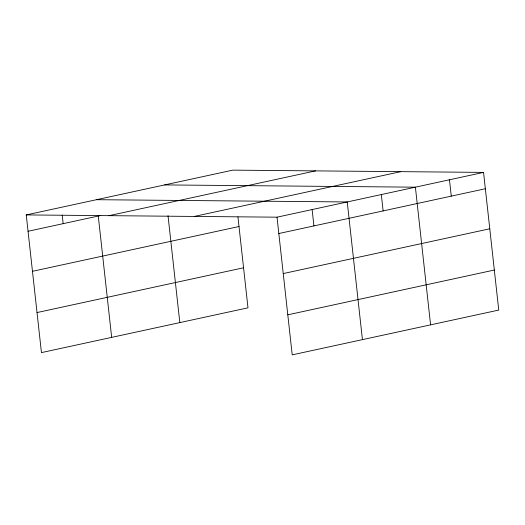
<?xml version="1.0" encoding="UTF-8"?>
<svg xmlns="http://www.w3.org/2000/svg" width="525" height="525" viewBox="0 0 525 525"><rect width="100%" height="100%" fill="white"/><g stroke="black" fill="none" stroke-linecap="round" stroke-linejoin="round"><path stroke-width="0.79" d="M26.25 214.922L232.785 170.139L483.551 172.397L498.75 310.078L292.215 354.861L277.016 217.179L26.25 214.922L41.449 352.603L247.984 307.821L237.95 216.91M28.055 231.269L100.656 215.526M109.003 215.67L315.538 170.881M194.263 216.438L400.798 171.649M277.016 217.179L483.551 172.397M32.478 271.307L239.006 226.524M278.821 233.527L485.356 188.744M37.032 312.559L243.561 267.776M283.244 273.571L489.773 228.782M287.798 314.823L494.327 270.04M164.627 184.918L415.393 187.176L430.592 324.857M96.469 199.697L347.242 201.954L362.44 339.636M449.472 179.786L451.277 196.133M381.314 194.565L383.119 210.912M312.126 209.567L313.93 225.914M168.02 215.677L179.826 322.599M98.273 216.037L111.674 337.378M62.219 215.093L63.164 223.65"/></g></svg>
